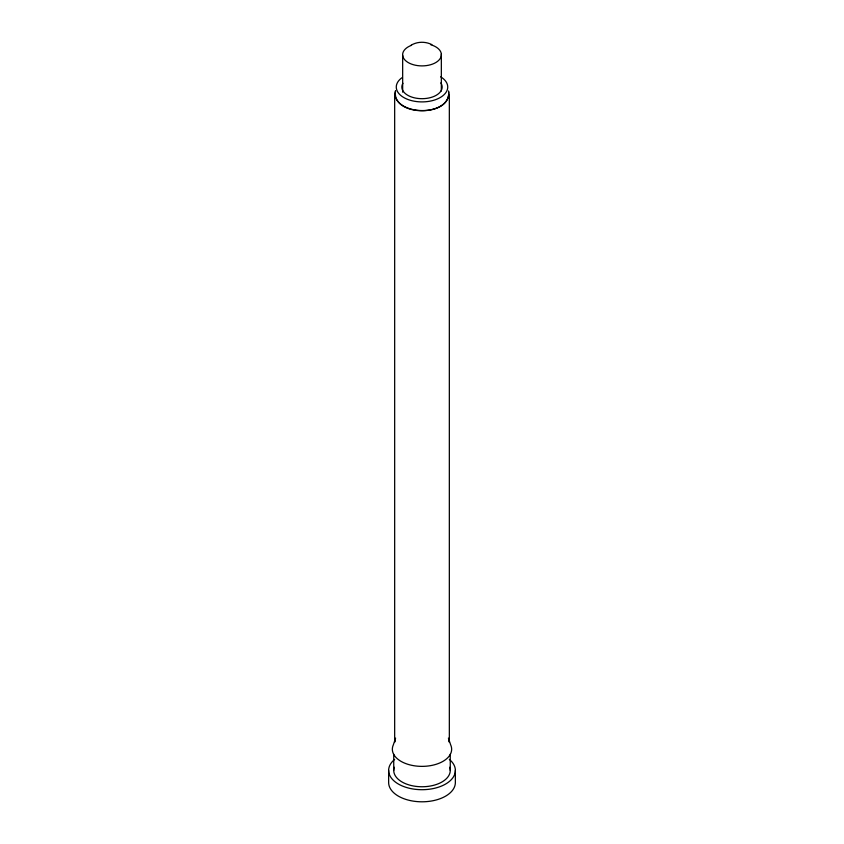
<?xml version="1.0" encoding="UTF-8"?>
<svg xmlns="http://www.w3.org/2000/svg" width="844" height="844" viewBox="0 0 844 844"><rect width="100%" height="100%" fill="white"/><g stroke="black" fill="none" stroke-linecap="round" stroke-linejoin="round"><path stroke-width="1.27" d="M395.361 739.122L394.665 742.192L394.665 94.612L395.541 90.762C391.173 117.295 452.416 117.411 448.586 90.941M448.713 91.901C450.285 116.155 398.6 116.493 394.665 94.612M395.593 738.11L393.357 744.819A29.656 17.123 0 0 0 422 766.373A29.656 17.123 0 0 0 450.643 744.819L448.407 738.11M411.049 45.238C417.369 41.461 425.323 41.345 431.864 44.605M448.639 739.122L449.335 742.192L449.335 94.612M455.359 770.435L455.359 782.536A33.359 19.264 0 0 1 422 801.8A33.359 19.264 0 0 1 388.641 782.536L388.641 770.435M450.263 754.23L450.263 770.435M441.338 54.132L441.338 90.994M402.662 55.293L402.662 92.165M393.737 754.23L393.737 770.435M449.715 767.249A28.263 16.321 0 0 1 422 786.756A28.263 16.321 0 0 1 394.285 767.249M449.335 759.389A33.359 19.264 0 0 1 444.176 784.825A33.359 19.264 0 0 1 399.824 784.825A33.359 19.264 0 0 1 394.665 759.389M440.821 82.881A20.151 11.637 0 0 1 422.338 98.685A20.151 11.637 0 0 1 402.947 83.25M440.673 76.825A25.731 14.854 0 0 1 440.505 97.376A25.731 14.854 0 0 1 404.941 98.168A25.731 14.854 0 0 1 402.008 77.701M430.799 44.753A19.37 11.183 0 0 1 437.466 61.443A19.37 11.183 0 0 1 407.831 62.34A19.37 11.183 0 0 1 411.461 45.333"/></g></svg>
